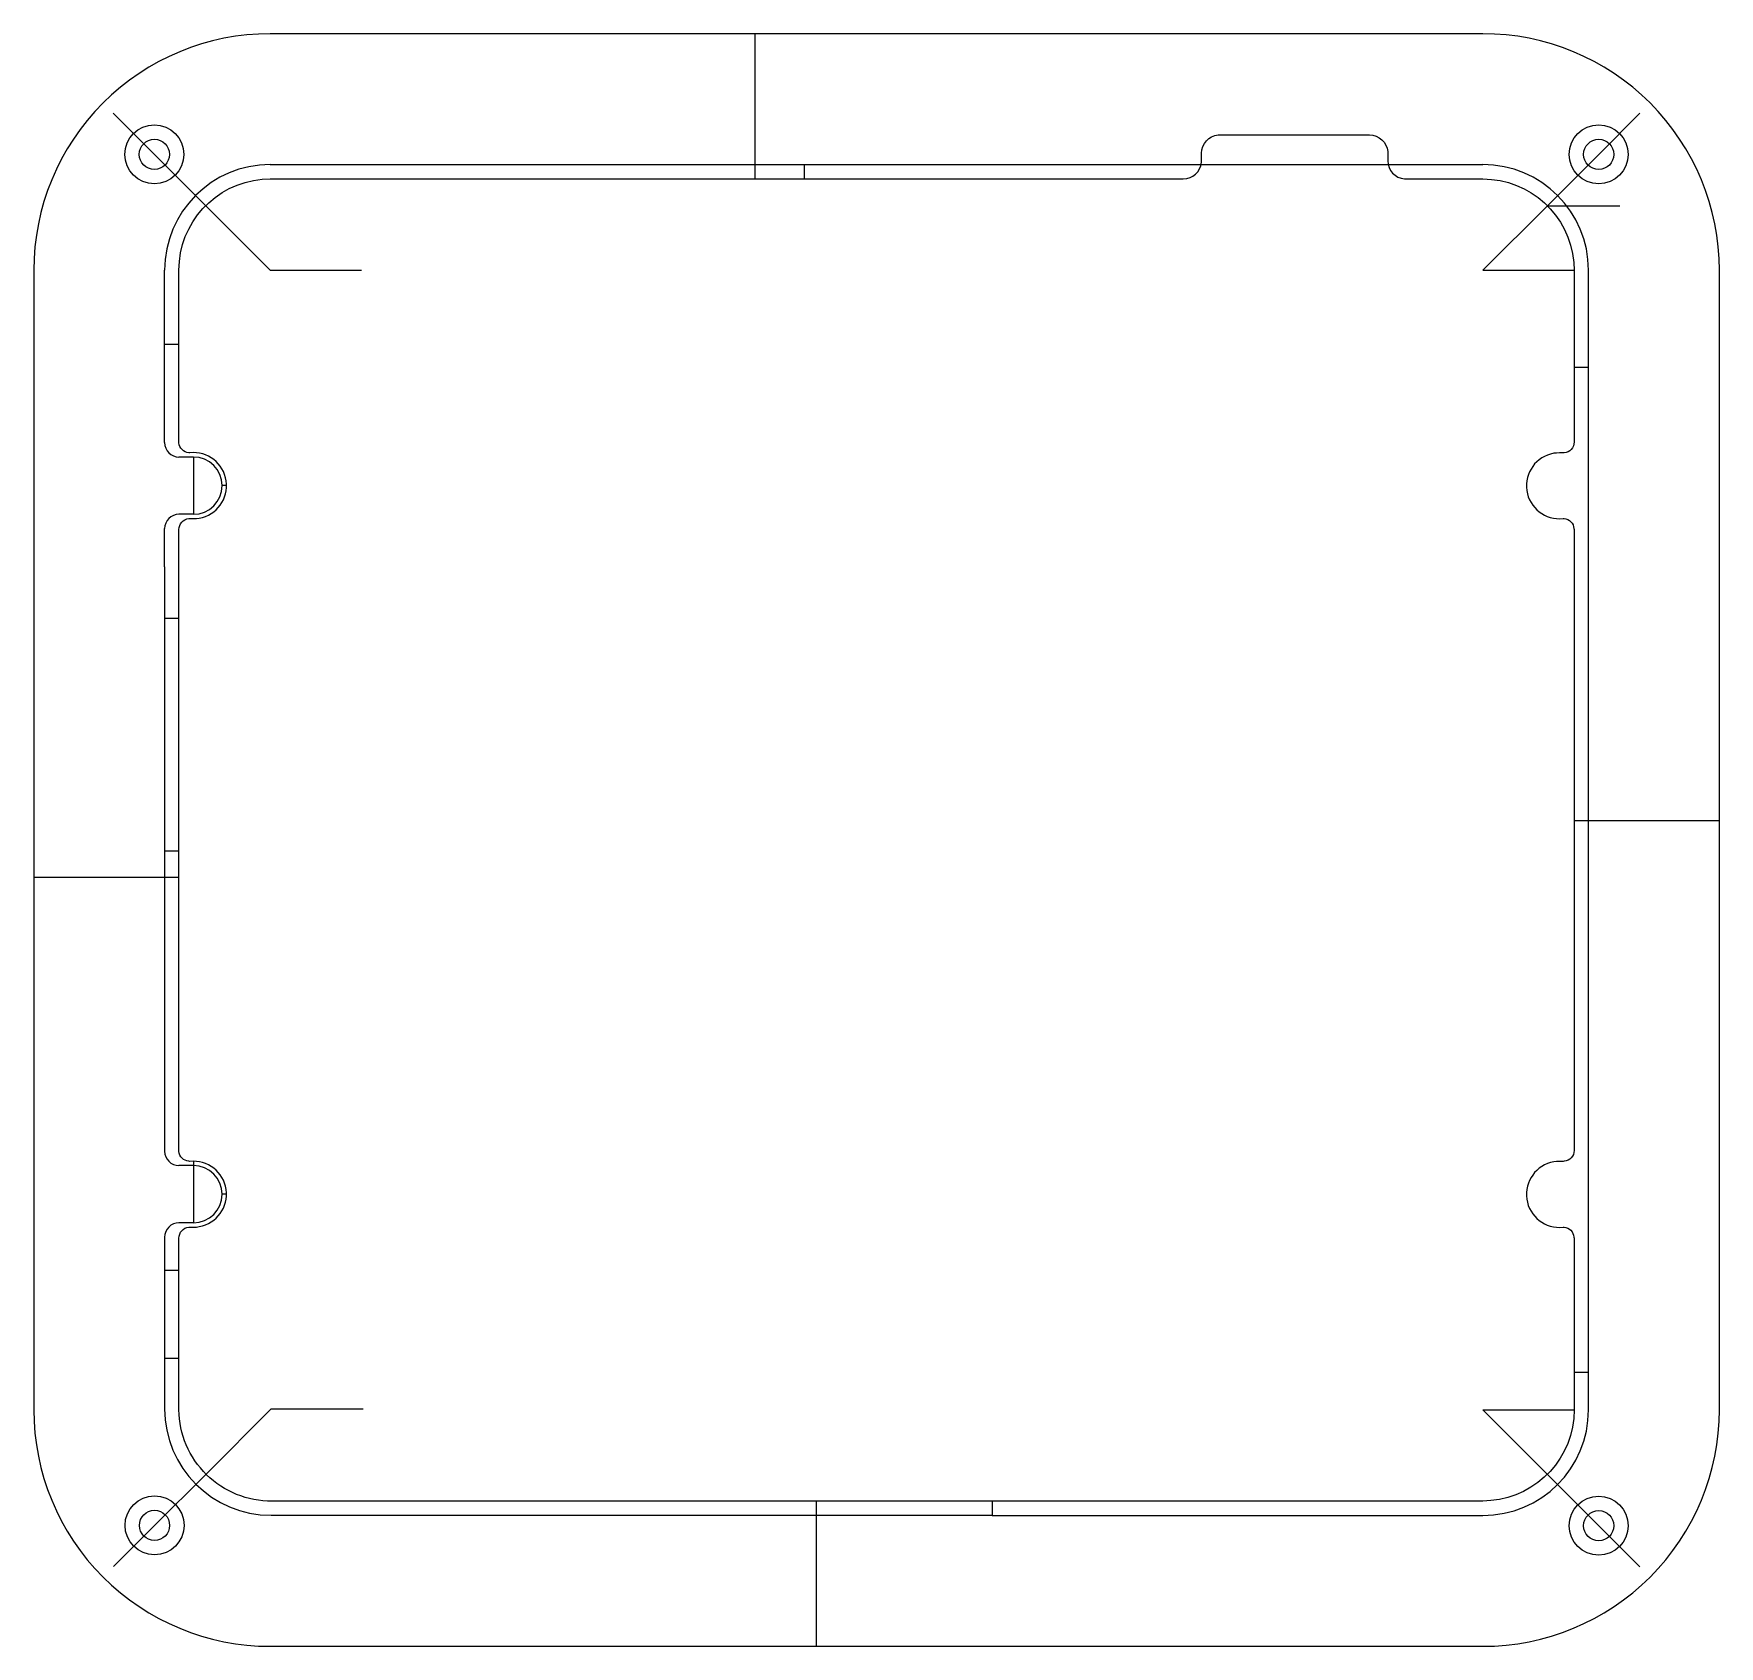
# Model space of a CAD drawing. Header units: millimetres. Extents: x -11 to 106, y -13 to 99.
import ezdxf

# ---------------------------------------------------------------- set-up
doc = ezdxf.new("R2010")
doc.units = ezdxf.units.MM
doc.layers.get('0').update_dxf_attribs({"linetype": 'CONTINUOUS'})

msp = doc.modelspace()

# ---------------------------------------------------------------- linework, layer by layer
for p, q in [((38.86, 89.16), (38.86, 99.26)), ((-2.92, 90.87), (-5.79, 93.73)), ((97.53, 90.87), (100.39, 93.73)), ((0.65, 87.3), (-2.92, 90.87)), ((93.96, 87.3), (97.53, 90.87)), ((5.14, 90.16), (89.47, 90.16)), ((42.3, 89.16), (42.3, 90.16)), ((5.14, 82.81), (0.65, 87.3)), ((89.47, 82.81), (93.96, 87.3)), ((93.96, 87.3), (99.01, 87.3)), ((-2.21, 70.82), (-2.21, 82.81)), ((5.14, 82.81), (11.49, 82.81)), ((89.47, 82.81), (95.82, 82.81)), ((96.82, 3.56), (96.82, 82.81)), ((-1.21, 77.65), (-2.21, 77.65)), ((95.82, 76.08), (96.82, 76.08)), ((-0.2, 69.82), (-1.21, 69.82)), ((-0.2, 69.82), (-0.2, 65.84)), ((2.1, 67.83), (1.8, 67.83)), ((-0.2, 65.84), (-1.21, 65.84)), ((-2.21, 62.19), (-2.21, 64.84)), ((-2.21, 62.19), (-2.21, 24.2)), ((-2.21, 62.19), (-2.21, 62.19)), ((-1.21, 63.19), (-1.21, 63.19)), ((-1.21, 58.59), (-2.21, 58.59)), ((95.82, 44.55), (105.92, 44.55)), ((-1.21, 42.41), (-2.21, 42.41)), ((-1.21, 40.57), (-11.31, 40.57)), ((-2.21, 24.2), (-2.21, 21.55)), ((-0.2, 20.55), (-1.21, 20.55)), ((-0.2, 20.85), (-0.2, 20.55)), ((-0.2, 20.55), (-0.2, 16.56)), ((2.1, 18.55), (1.8, 18.55)), ((-0.2, 16.56), (-1.21, 16.56)), ((-2.21, 15.56), (-2.21, 3.63)), ((-1.21, 13.24), (-2.21, 13.24)), ((-1.21, 7.13), (-2.21, 7.13)), ((95.82, 6.17), (96.82, 6.17)), ((5.2, 3.63), (0.67, -0.91)), ((5.2, 3.63), (11.61, 3.63)), ((89.47, 3.56), (93.96, -0.93)), ((89.47, 3.56), (95.82, 3.56)), ((0.67, -0.91), (-2.91, -4.48)), ((93.96, -0.93), (97.53, -4.5)), ((43.11, -2.79), (43.11, -12.89)), ((55.35, -2.79), (55.35, -3.79)), ((-2.91, -4.48), (-5.77, -7.34)), ((55.35, -3.79), (5.2, -3.79)), ((55.35, -3.79), (89.47, -3.79)), ((97.53, -4.5), (100.39, -7.36))]:
    msp.add_line(p, q)
for points in [[(-11.31, 82.81), (-11.31, 3.56, 0.414214), (5.14, -12.89), (89.47, -12.89, 0.414214), (105.92, 3.56), (105.92, 82.81, 0.414214), (89.47, 99.26), (5.14, 99.26, 0.414214)], [(4.58, 89.14), (5.14, 89.16), (68.64, 89.16, 0.388879), (69.9, 90.32), (69.91, 90.43), (69.91, 90.95, -0.388879), (71.07, 92.22), (71.18, 92.22), (81.59, 92.22, -0.388879), (82.86, 91.06), (82.86, 90.95), (82.86, 90.43, 0.388879), (84.02, 89.16), (84.13, 89.16), (89.47, 89.16, -0.388879), (95.79, 83.36), (95.82, 82.81), (95.82, 70.87, -0.388879), (95.12, 70.11), (95.05, 70.11), (94.8, 70.11), (94.6, 70.1), (94.4, 70.08, 0.968562), (95.05, 65.54), (95.12, 65.54, -0.36397), (95.81, 64.84), (95.82, 64.78), (95.82, 21.6, -0.388879), (95.12, 20.84), (95.05, 20.83), (94.8, 20.83), (94.6, 20.83), (94.4, 20.8, 0.968562), (95.05, 16.26), (95.12, 16.26, -0.36397), (95.81, 15.57), (95.82, 15.5), (95.82, 3.56, -0.388879), (90.02, -2.76), (89.47, -2.79), (5.26, -2.79, -0.414214), (-1.21, 3.56), (-1.21, 15.5, -0.388879), (-0.52, 16.26), (-0.45, 16.26), (-0.2, 16.26), (0, 16.27), (0.2, 16.3, 0.968562), (-0.45, 20.83), (-0.52, 20.84, -0.363969), (-1.21, 21.53), (-1.21, 21.6), (-1.21, 64.78, -0.388879), (-0.52, 65.54), (-0.45, 65.54), (-0.2, 65.54), (0, 65.55), (0.2, 65.57, 0.968562), (-0.45, 70.11), (-0.52, 70.11, -0.363969), (-1.21, 70.81), (-1.21, 70.87), (-1.21, 82.81, -0.388879)]]:
    msp.add_lwpolyline(points, format="xyb", close=True)
for centre, radius in [((-2.92, 90.87), 2.05), ((97.53, 90.87), 2.05), ((-2.92, 90.87), 1.05), ((97.53, 90.87), 1.05), ((-2.91, -4.48), 2.05), ((-2.91, -4.48), 1.05), ((97.53, -4.5), 2.05), ((97.53, -4.5), 1.05)]:
    msp.add_circle(centre, radius)
for centre, radius, start, end in [((5.14, 82.81), 7.35, 90, 180), ((89.47, 82.81), 7.35, 0, 90), ((-1.21, 70.82), 1, 180, 270), ((-0.2, 67.83), 1.99, -90, 90), ((-1.21, 64.84), 1, 90, 180), ((-1.21, 21.55), 1, 180, 270), ((-0.2, 18.55), 1.99, -90, 90), ((-1.21, 15.56), 1, 90, 180), ((5.2, 3.63), 7.41, 180, 270), ((89.47, 3.56), 7.35, 270, 360)]:
    msp.add_arc(centre, radius, start, end)

doc.saveas('drawing.dxf')
